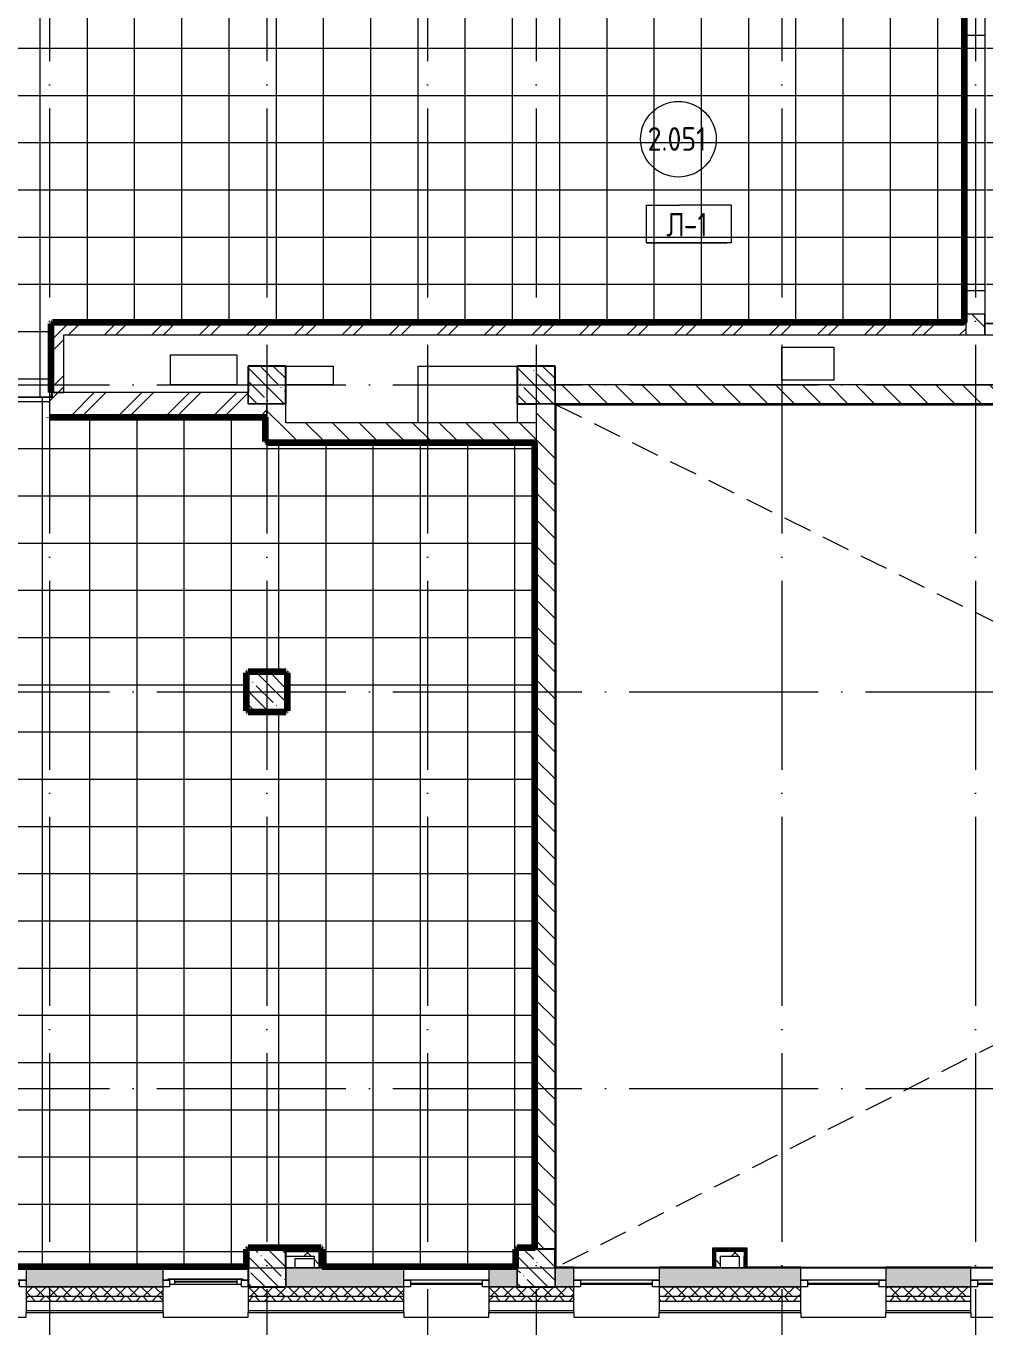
# Model space of a CAD drawing. Header units: millimetres. Extents: x 97 to 214665, y -4577 to 61202.
# Drawn here: x 135048 to 145198, y 25800 to 39575 of the extents above; entities that cross this region are included whole.
import ezdxf

# ---------------------------------------------------------------- set-up
doc = ezdxf.new("R2010")
doc.units = ezdxf.units.MM
doc.linetypes.add('ADSK_Линия сетки', pattern=[2500, 2000, -250, 0, -250])
doc.linetypes.add('ADSK_Снесено', pattern=[450, 300, -150])
for name, color, linetype, lineweight in [('A-AREA-____-IDEN', 2, 'Continuous', 20), ('A-DETL-DEMO-OTLN', 6, 'ADSK_Снесено', 9), ('A-FLOR-____-IDEN', 11, 'Continuous', 20), ('A-FLOR-____-OTLN', 192, 'Continuous', 9), ('A-FLOR-____-PATT', 8, 'Continuous', 9), ('A-GLAZ-____-MCUT', 151, 'Continuous', 9), ('A-GLAZ-____-OTLN', 151, 'Continuous', 9), ('A-WALL-____-MCUT', 113, 'Continuous', 9), ('A-WALL-____-PATT', 111, 'Continuous', 9), ('A-WALL-FNSH-MCUT', 113, 'Continuous', 9), ('I-WALL-____-OTLN', 2, 'Continuous', 9), ('S-COLS-____-MCUT', 52, 'Continuous', 9), ('S-COLS-____-OTLN', 52, 'Continuous', 9), ('S-GRID-____-OTLN', 1, 'Continuous', 9)]:
    doc.layers.add(name, color=color, linetype=linetype, lineweight=lineweight)
doc.styles.add('GOST Common', font='GOST_Common.ttf', dxfattribs={"width": 0.9, "height": 250})
pattern_1 = [(135, (0, 0), (-141.42136, -141.42136), [])]
pattern_2 = [(135, (0, 0), (-142.5612, -142.5612), []), (135, (142.56, 0), (-142.5612, -142.5612), [252.016, -50.403, 3.353, -47.05])]
pattern_3 = [(45, (0, 0), (-251.4472, 251.4472), []), (45, (0, 381), (-251.4472, 251.4472), [])]
pattern_4 = [(45, (0, 0), (-141.42136, 141.42136), []), (135, (0, 0), (-141.42136, -141.42136), [])]

# ---------------------------------------------------------------- blocks, each defined once
blk = doc.blocks.new('Окно_СКБ_1Ст1 - 120_Окно_СКБ_1Ст_900_ОК4_EI30-37619701-О_АИ_ПП_4_200_Целиком')
at = {"layer": 'A-GLAZ-____-MCUT', "color": 90}
for p, q in [((-450, -195), (-450, -125)), ((-450, -125), (-380, -125)), ((-380, -125), (-380, -195)), ((380, -195), (380, -125)), ((380, -125), (450, -125)), ((450, -125), (450, -195)), ((-380, -195), (-450, -195)), ((450, -195), (380, -195))]:
    blk.add_line(p, q, dxfattribs=at)
at = {"layer": 'A-GLAZ-____-MCUT', "color": 10, "lineweight": 5}
for p, q in [((380, -155), (-380, -155)), ((380, -165), (-380, -165))]:
    blk.add_line(p, q, dxfattribs=at)
at = {"layer": 'A-GLAZ-____-OTLN', "color": 10, "lineweight": 5}
blk.add_line((-450, -195), (450, -195), dxfattribs=at)
blk = doc.blocks.new('Окно_СКБ_1Ст1 - 120_Окно_СКБ_1Ст_900_ОК5-29019111-О_АИ_ПП_4_200_Целиком')
at = {"layer": 'A-GLAZ-____-MCUT', "color": 90}
for p, q in [((-450, -195), (-450, -125)), ((-450, -125), (-380, -125)), ((-380, -125), (-380, -195)), ((380, -195), (380, -125)), ((380, -125), (450, -125)), ((450, -125), (450, -195)), ((-380, -195), (-450, -195)), ((450, -195), (380, -195))]:
    blk.add_line(p, q, dxfattribs=at)
at = {"layer": 'A-GLAZ-____-MCUT', "color": 10, "lineweight": 5}
for p, q in [((380, -155), (-380, -155)), ((380, -165), (-380, -165))]:
    blk.add_line(p, q, dxfattribs=at)
at = {"layer": 'A-GLAZ-____-OTLN', "color": 10, "lineweight": 5}
blk.add_line((-450, -195), (450, -195), dxfattribs=at)
blk = doc.blocks.new('Окно_СКБ_1Ст1 - 120_Окно_СКБ_1Ст_900_ОК4-29019066-О_АИ_ПП_4_200_Целиком')
at = {"layer": 'A-GLAZ-____-MCUT', "color": 90}
for p, q in [((-450, -195), (-450, -125)), ((-450, -125), (-380, -125)), ((-380, -125), (-380, -195)), ((380, -195), (380, -125)), ((380, -125), (450, -125)), ((450, -125), (450, -195)), ((-380, -195), (-450, -195)), ((450, -195), (380, -195))]:
    blk.add_line(p, q, dxfattribs=at)
at = {"layer": 'A-GLAZ-____-MCUT', "color": 10, "lineweight": 5}
for p, q in [((380, -155), (-380, -155)), ((380, -165), (-380, -165))]:
    blk.add_line(p, q, dxfattribs=at)
at = {"layer": 'A-GLAZ-____-OTLN', "color": 10, "lineweight": 5}
blk.add_line((-450, -195), (450, -195), dxfattribs=at)
blk = doc.blocks.new('WNW_Отлив1 - Отлив_металлический 2-28596055-О_АИ_ПП_4_200_Целиком')
at = {"layer": 'A-GLAZ-____-OTLN', "color": 10, "lineweight": 5}
for p, q in [((450, 320), (-450, 320)), ((-450, 320), (-450, 270)), ((450, 270), (450, 320))]:
    blk.add_line(p, q, dxfattribs=at)
blk = doc.blocks.new('BSC_Колонна _Прямоугольная - 400x400-V4-О_АИ_ПП_4_200_Целиком')
at = {"layer": 'S-COLS-____-OTLN', "lineweight": 5}
h = blk.add_hatch(dxfattribs=at)
h.set_pattern_fill('FP_33', color=256, style=0, pattern_type=2)
h.set_pattern_definition([(135, (-80100, -32525), (-142.5612, -142.5612), []), (135, (-79957.44, -32525), (-142.5612, -142.5612), [252.016, -50.403, 3.353, -47.05])])
h.paths.add_polyline_path([(200, -200), (200, 200), (-200, 200), (-200, -200)])
at = {"layer": 'S-COLS-____-MCUT', "color": 130, "lineweight": 25}
for p, q in [((200, 200), (-200, 200)), ((-200, 200), (-200, -200)), ((200, -200), (200, 200)), ((-200, -200), (200, -200))]:
    blk.add_line(p, q, dxfattribs=at)
blk = doc.blocks.new('Окно_СКБ_1Ст1 - 120_Окно_СКБ_1Ст_900_ОК3л-29018692-О_АИ_ПП_4_200_Целиком')
at = {"layer": 'A-GLAZ-____-MCUT', "color": 90}
for p, q in [((-450, -195), (-450, -125)), ((-450, -125), (-380, -125)), ((-380, -125), (-380, -195)), ((380, -195), (380, -125)), ((380, -125), (450, -125)), ((450, -125), (450, -195)), ((-380, -195), (-450, -195)), ((-380, -195), (-400, -195)), ((-400, -195), (-400, -205)), ((-400, -205), (400, -205)), ((400, -205), (-400, -205)), ((380, -155), (-380, -155)), ((-380, -155), (-380, -195)), ((-330, -205), (-330, -155)), ((330, -205), (330, -155)), ((380, -195), (380, -155)), ((450, -195), (380, -195)), ((400, -195), (380, -195)), ((400, -205), (400, -195))]:
    blk.add_line(p, q, dxfattribs=at)
at = {"layer": 'A-GLAZ-____-MCUT', "color": 10, "lineweight": 5}
for p, q in [((-330, -175), (330, -175)), ((330, -185), (-330, -185))]:
    blk.add_line(p, q, dxfattribs=at)
at = {"layer": 'A-GLAZ-____-OTLN', "color": 10, "lineweight": 5}
for p, q in [((-450, -195), (-400, -195)), ((400, -195), (450, -195))]:
    blk.add_line(p, q, dxfattribs=at)
blk = doc.blocks.new('Окно_СКБ_1Ст1 - 120_Окно_СКБ_1Ст_1700_ОК19Л-29018906-О_АИ_ПП_4_200_Целиком')
at = {"layer": 'A-GLAZ-____-MCUT', "color": 90}
for p, q in [((-850, -195), (-850, -125)), ((-850, -125), (-780, -125)), ((-780, -125), (-780, -195)), ((780, -195), (780, -125)), ((780, -125), (850, -125)), ((850, -125), (850, -195)), ((-780, -195), (-850, -195)), ((850, -195), (780, -195))]:
    blk.add_line(p, q, dxfattribs=at)
at = {"layer": 'A-GLAZ-____-MCUT', "color": 10, "lineweight": 5}
for p, q in [((780, -155), (-780, -155)), ((780, -165), (-780, -165))]:
    blk.add_line(p, q, dxfattribs=at)
at = {"layer": 'A-GLAZ-____-OTLN', "color": 10, "lineweight": 5}
blk.add_line((-850, -195), (850, -195), dxfattribs=at)
blk = doc.blocks.new('WNW_Отлив1 - Отлив_металлический 2-28595994-О_АИ_ПП_4_200_Целиком')
at = {"layer": 'A-GLAZ-____-OTLN', "color": 10, "lineweight": 5}
for p, q in [((850, 320), (-850, 320)), ((-850, 320), (-850, 270)), ((850, 270), (850, 320))]:
    blk.add_line(p, q, dxfattribs=at)
blk = doc.blocks.new('0083_СОШ675_АР_R22_rvt-1-О_АИ_ПП_4_200_Целиком')
at = {"layer": 'A-WALL-____-PATT', "lineweight": 5}
h = blk.add_hatch(dxfattribs=at)
h.set_pattern_fill('FP_8', color=10, style=0, pattern_type=2)
h.set_pattern_definition(pattern_1)
h.paths.add_polyline_path([(87700, 36305), (87700, 36525), (87500, 36525), (87500, 36305)])
h.paths.add_polyline_path([(87700, 39675), (87700, 39775), (87500, 39775), (87500, 39675), (87641, 39675)])
h = blk.add_hatch(dxfattribs=at)
h.set_pattern_fill('FP_11', color=10, style=0, pattern_type=2)
h.set_pattern_definition(pattern_3)
h.paths.add_polyline_path([(77950, 35695), (77950, 36425), (77830, 36425), (77830, 35695)])
h = blk.add_hatch(dxfattribs=at)
h.set_pattern_fill('FP_11', color=10, style=0, pattern_type=2)
h.set_pattern_definition(pattern_3)
h.paths.add_polyline_path([(87500, 36305), (87500, 36425), (77950, 36425), (77950, 36305), (87158, 36305)])
h = blk.add_hatch(dxfattribs=at)
h.set_pattern_fill('FP_11', color=10, style=0, pattern_type=2)
h.set_pattern_definition(pattern_3)
h.paths.add_polyline_path([(80100, 35445), (80100, 35575), (79900, 35575), (79900, 35695), (77800, 35695), (77800, 35445), (79427, 35445)])
h = blk.add_hatch(dxfattribs=at)
h.set_pattern_fill('FP_8', color=10, style=0, pattern_type=2)
h.set_pattern_definition(pattern_1)
h.paths.add_polyline_path([(101160, 35575), (101160, 35775), (96900, 35775), (96900, 35575), (100687, 35575)])
h.paths.add_polyline_path([(96500, 35575), (96500, 35775), (92750, 35775), (92750, 35575), (94888, 35575)])
h.paths.add_polyline_path([(91023, 35575), (92350, 35575), (92350, 35775), (88850, 35775), (88850, 35575), (89090, 35575)])
h.paths.add_polyline_path([(88450, 35575), (88450, 35775), (83150, 35775), (83150, 35575), (87158, 35575)])
h = blk.add_hatch(dxfattribs=at)
h.set_pattern_fill('FP_8', color=10, style=0, pattern_type=2)
h.set_pattern_definition(pattern_1)
h.paths.add_polyline_path([(80300, 35175), (80300, 35575), (80100, 35575), (80100, 35175)])
h = blk.add_hatch(dxfattribs=at)
h.set_pattern_fill('FP_8', color=10, style=0, pattern_type=2)
h.set_pattern_definition(pattern_1)
h.paths.add_polyline_path([(82950, 26625), (83150, 26625), (83150, 35575), (82950, 35575), (82950, 26655)])
h = blk.add_hatch(dxfattribs=at)
h.set_pattern_fill('FP_8', color=10, style=0, pattern_type=2)
h.set_pattern_definition(pattern_1)
h.paths.add_polyline_path([(82950, 35175), (82950, 35375), (80300, 35375), (80300, 35175), (81359, 35175)])
h = blk.add_hatch(dxfattribs=at)
h.set_pattern_fill('FP_20', color=252, style=0, pattern_type=2)
h.set_pattern_definition(pattern_4)
h.paths.add_polyline_path([(80297, 26550), (80600, 26550), (80600, 26600), (80297, 26600)])
h = blk.add_hatch(dxfattribs=at)
h.set_pattern_fill('FP_20', color=252, style=0, pattern_type=2)
h.set_pattern_definition(pattern_4)
h.paths.add_polyline_path([(80650, 26425), (80650, 26600), (80600, 26600), (80600, 26425)])
h = blk.add_hatch(dxfattribs=at)
h.set_pattern_fill('FP_20', color=252, style=0, pattern_type=2)
h.set_pattern_definition(pattern_4)
h.paths.add_polyline_path([(85100, 26550), (85150, 26550), (85150, 26600), (84850, 26600), (84850, 26550), (84900, 26550)])
h = blk.add_hatch(dxfattribs=at)
h.set_pattern_fill('FP_20', color=252, style=0, pattern_type=2)
h.set_pattern_definition(pattern_4)
h.paths.add_polyline_path([(84900, 26425), (84900, 26550), (84850, 26550), (84850, 26425)])
h = blk.add_hatch(dxfattribs=at)
h.set_pattern_fill('FP_74', color=10, style=0, pattern_type=2)
h.set_pattern_definition([(50, (0, 0), (364.3679, -31.8783), [38.1, -419.1]), (355, (0, 0), (-70.4859, 382.1133), [30.48, -335.28]), (100.451, (30.36, -2.66), (293.885, 350.2334), [32.38, -356.18]), (46.184, (0, 101.6), (542.1585, -84.0858), [57.15, -628.65]), (96.636, (45.2, 94.6), (474.805, 494.8554), [48.57, -534.27]), (351.184, (0, 101.6), (474.8102, 494.85), [45.72, -502.92]), (21, (50.8, 76.2), (303.2285, -204.5305), [38.1, -419.1]), (326, (50.8, 76.2), (123.6039, 368.376), [30.48, -335.28]), (71.451, (76.07, 59.16), (426.8341, 163.8427), [32.38, -356.18]), (37.5, (0, 0), (6.17665, 169.11015), [16.764, -314.452, 16.764, -323.596, -336.55]), (37.5, (0, 0), (6.17665, 169.11015), [-671.576, 16.764, -319.786]), (7.5, (0, 0), (133.63888, 200.3615), [16.764, -177.292, 16.764, -306.832, -128.27]), (7.5, (0, 0), (133.63888, 200.3615), [-517.652, 16.764, -111.506]), (327.5, (-113.28, 0), (271.18182, -11.45836), [16.764, -110.236, 16.764, -379.476, -525.78]), (327.5, (-113.28, 0), (271.18182, -11.45836), [-523.24, 16.764, -509.016]), (317.5, (-164.08, 0), (296.2585, 50.85285), [16.764, -148.336, 16.764, -246.38, -373.38]), (317.5, (-164.08, 0), (296.2585, 50.85285), [-428.244, 16.764, -356.616])])
h.paths.add_polyline_path([(101160, 26225), (101160, 26425), (100150, 26425), (100150, 26225), (100687, 26225)])
h.paths.add_polyline_path([(96900, 26225), (97450, 26225), (97450, 26425), (96900, 26425)])
h.paths.add_polyline_path([(96500, 26225), (96500, 26425), (96250, 26425), (96250, 26225)])
h.paths.add_polyline_path([(98350, 26225), (99250, 26225), (99250, 26425), (98350, 26425)])
h.paths.add_polyline_path([(95350, 26225), (95350, 26425), (94450, 26425), (94450, 26225), (94888, 26225)])
h.paths.add_polyline_path([(92750, 26225), (93550, 26225), (93550, 26425), (92750, 26425)])
h.paths.add_polyline_path([(89650, 26225), (89650, 26425), (88850, 26425), (88850, 26225), (89090, 26225)])
h.paths.add_polyline_path([(86650, 26225), (87550, 26225), (87550, 26425), (86650, 26425)])
h.paths.add_polyline_path([(85750, 26225), (85750, 26425), (84250, 26425), (84250, 26225), (85225, 26225)])
h.paths.add_polyline_path([(83150, 26225), (83350, 26225), (83350, 26425), (83150, 26425)])
h.paths.add_polyline_path([(81359, 26225), (81550, 26225), (81550, 26425), (80300, 26425), (80300, 26225), (80876, 26225)])
h.paths.add_polyline_path([(79000, 26225), (79000, 26425), (77550, 26425), (77550, 26225)])
h.paths.add_polyline_path([(82750, 26225), (82750, 26425), (82450, 26425), (82450, 26225)])
h.paths.add_polyline_path([(74595, 26225), (74600, 26225), (74600, 26425), (74200, 26425), (74200, 26225)])
h.paths.add_polyline_path([(75561, 26225), (75850, 26225), (75850, 26425), (75000, 26425), (75000, 26225), (75078, 26225)])
h = blk.add_hatch(dxfattribs=at)
h.set_pattern_fill('FP_21', color=10, style=0, pattern_type=2)
h.set_pattern_definition([(45, (0, 0), (-70.71068, 70.71068), []), (135, (0, 0), (-70.71068, -70.71068), [])])
h.paths.add_polyline_path([(104552, 26125), (104600, 26125), (104700, 26225), (102445, 26225), (102445, 26125), (102619, 26125)])
h.paths.add_polyline_path([(101160, 26125), (101160, 26225), (100150, 26225), (100150, 26125), (100687, 26125)])
h.paths.add_polyline_path([(101360, 26125), (101545, 26125), (101545, 26225), (101360, 26225)])
h.paths.add_polyline_path([(99250, 26125), (99250, 26225), (98350, 26225), (98350, 26125), (98754, 26125)])
h.paths.add_polyline_path([(96250, 26125), (97450, 26125), (97450, 26225), (96250, 26225)])
h.paths.add_polyline_path([(94450, 26125), (95350, 26125), (95350, 26225), (94450, 26225)])
h.paths.add_polyline_path([(92350, 26125), (93550, 26125), (93550, 26225), (92350, 26225)])
h.paths.add_polyline_path([(89090, 26125), (89650, 26125), (89650, 26225), (88450, 26225), (88450, 26125)])
h.paths.add_polyline_path([(87158, 26125), (87550, 26125), (87550, 26225), (86650, 26225), (86650, 26125)])
h.paths.add_polyline_path([(85750, 26125), (85750, 26225), (84250, 26225), (84250, 26125), (85225, 26125)])
h.paths.add_polyline_path([(82450, 26125), (83350, 26125), (83350, 26225), (82450, 26225)])
h.paths.add_polyline_path([(81550, 26125), (81550, 26225), (79900, 26225), (79900, 26125), (81359, 26125)])
h.paths.add_polyline_path([(77550, 26125), (79000, 26125), (79000, 26225), (77550, 26225)])
h.paths.add_polyline_path([(75561, 26125), (75850, 26125), (75850, 26225), (74200, 26225), (74200, 26125), (75078, 26125)])
h.paths.add_polyline_path([(69763, 26125), (70150, 26125), (70150, 26225), (69200, 26225), (69200, 26125), (69280, 26125)])
h = blk.add_hatch(dxfattribs=at)
h.set_pattern_fill('FP_7', color=10, style=0, pattern_type=2)
h.set_pattern_definition([(135, (0, 0), (-84.85281, -84.85281), []), (225, (0, 0), (84.85281, -84.85281), [])])
h.paths.add_polyline_path([(104550, 26075), (104600, 26125), (102445, 26125), (102445, 26075), (102619, 26075)])
h.paths.add_polyline_path([(101545, 26075), (101545, 26125), (100150, 26125), (100150, 26075), (100687, 26075)])
h.paths.add_polyline_path([(98754, 26075), (99250, 26075), (99250, 26125), (98350, 26125), (98350, 26075)])
h.paths.add_polyline_path([(97450, 26075), (97450, 26125), (96250, 26125), (96250, 26075), (96821, 26075)])
h.paths.add_polyline_path([(95350, 26075), (95350, 26125), (94450, 26125), (94450, 26075), (94888, 26075)])
h.paths.add_polyline_path([(92350, 26075), (93550, 26075), (93550, 26125), (92350, 26125)])
h.paths.add_polyline_path([(89650, 26075), (89650, 26125), (88450, 26125), (88450, 26075), (89090, 26075)])
h.paths.add_polyline_path([(87550, 26075), (87550, 26125), (86650, 26125), (86650, 26075), (87158, 26075)])
h.paths.add_polyline_path([(85750, 26075), (85750, 26125), (84250, 26125), (84250, 26075), (85225, 26075)])
h.paths.add_polyline_path([(82450, 26075), (83350, 26075), (83350, 26125), (82450, 26125)])
h.paths.add_polyline_path([(81359, 26075), (81550, 26075), (81550, 26125), (79900, 26125), (79900, 26075), (80876, 26075)])
h.paths.add_polyline_path([(79000, 26075), (79000, 26125), (77550, 26125), (77550, 26075)])
h.paths.add_polyline_path([(75078, 26075), (75850, 26075), (75850, 26125), (74200, 26125), (74200, 26075), (74595, 26075)])
h.paths.add_polyline_path([(69763, 26075), (70150, 26075), (70150, 26125), (69150, 26125), (69150, 26075), (69280, 26075)])
at = {"layer": 'S-COLS-____-OTLN', "lineweight": 5}
h = blk.add_hatch(dxfattribs=at)
h.set_pattern_fill('FP_31', color=256, style=0, pattern_type=2)
h.set_pattern_definition(pattern_2)
h.paths.add_polyline_path([(80100, 35575), (80300, 35575), (80300, 35975), (79900, 35975), (79900, 35575)])
h = blk.add_hatch(dxfattribs=at)
h.set_pattern_fill('FP_31', color=256, style=0, pattern_type=2)
h.set_pattern_definition(pattern_2)
h.paths.add_polyline_path([(82950, 35575), (83150, 35575), (83150, 35975), (82750, 35975), (82750, 35575)])
h = blk.add_hatch(dxfattribs=at)
h.set_pattern_fill('FP_31', color=256, style=0, pattern_type=2)
h.set_pattern_definition(pattern_2)
h.paths.add_polyline_path([(79900, 26225), (80300, 26225), (80300, 26625), (79900, 26625)])
h = blk.add_hatch(dxfattribs=at)
h.set_pattern_fill('FP_31', color=256, style=0, pattern_type=2)
h.set_pattern_definition(pattern_2)
h.paths.add_polyline_path([(82809, 26225), (83150, 26225), (83150, 26625), (82750, 26625), (82750, 26225)])
at = {"layer": 'A-FLOR-____-OTLN', "color": 90}
for p, q in [((79080, 35775), (79080, 36095)), ((79080, 36095), (79780, 36095)), ((79780, 36095), (79780, 35775)), ((85550, 35825), (85550, 36175)), ((85550, 36175), (86100, 36175)), ((86100, 36175), (86100, 35825)), ((80300, 35975), (80800, 35975)), ((80800, 35975), (80800, 35775)), ((81700, 35975), (82750, 35975)), ((81700, 35375), (81700, 35975)), ((82750, 35975), (82750, 35375)), ((86100, 35825), (85550, 35825)), ((79780, 35775), (79080, 35775)), ((80800, 35775), (80300, 35775)), ((80400, 26425), (80400, 26525)), ((80400, 26525), (80600, 26525)), ((80600, 26525), (80600, 26425))]:
    blk.add_line(p, q, dxfattribs=at)
at = {"layer": 'A-WALL-____-MCUT', "color": 50, "lineweight": 13}
for p, q in [((87700, 36525), (87500, 36525)), ((87500, 36525), (87500, 36425)), ((87700, 36425), (87700, 36525)), ((77950, 36425), (77830, 36425)), ((77830, 36425), (77830, 35695)), ((87500, 36425), (77950, 36425)), ((101160, 36425), (87700, 36425)), ((77950, 35695), (77950, 36305)), ((77950, 36305), (87500, 36305)), ((87500, 36305), (87700, 36305)), ((87700, 36305), (101160, 36305)), ((79900, 35695), (77800, 35695)), ((77800, 35695), (77800, 35445)), ((77830, 35695), (77950, 35695)), ((88450, 35775), (83150, 35775)), ((80300, 35375), (80300, 35575)), ((82950, 35575), (82950, 35375)), ((83150, 26625), (83150, 35575)), ((83150, 35575), (88450, 35575)), ((77800, 35445), (80100, 35445)), ((80100, 35445), (80100, 35175)), ((82950, 35375), (80300, 35375)), ((80100, 35175), (80300, 35175)), ((80300, 35175), (82950, 35175)), ((82950, 35175), (82950, 26625)), ((80297, 26600), (80297, 26550)), ((80297, 26600), (80600, 26600)), ((80600, 26600), (80650, 26600)), ((80650, 26600), (80650, 26425)), ((82950, 26625), (83150, 26625)), ((85150, 26600), (84850, 26600)), ((84850, 26550), (84850, 26600)), ((85150, 26600), (85150, 26550)), ((80297, 26550), (80600, 26550)), ((80600, 26550), (80600, 26425)), ((84850, 26425), (84850, 26550)), ((84900, 26550), (85100, 26550)), ((84900, 26425), (84900, 26550)), ((85100, 26550), (85100, 26425)), ((85150, 26425), (85150, 26550)), ((79000, 26425), (77550, 26425)), ((77550, 26425), (77550, 26225)), ((79000, 26225), (79000, 26425)), ((81550, 26425), (80300, 26425)), ((80600, 26425), (80650, 26425)), ((81550, 26225), (81550, 26425)), ((82750, 26425), (82450, 26425)), ((82450, 26425), (82450, 26225)), ((83350, 26425), (83150, 26425)), ((83350, 26225), (83350, 26425)), ((85750, 26425), (84250, 26425)), ((84250, 26425), (84250, 26225)), ((84850, 26425), (84900, 26425)), ((85100, 26425), (85150, 26425)), ((85750, 26225), (85750, 26425)), ((87550, 26425), (86650, 26425)), ((86650, 26425), (86650, 26225)), ((87550, 26225), (87550, 26425)), ((79000, 26225), (77550, 26225)), ((77550, 26225), (79000, 26225)), ((81550, 26225), (80300, 26225)), ((80300, 26225), (81550, 26225)), ((82750, 26225), (82450, 26225)), ((82450, 26225), (82750, 26225)), ((83350, 26225), (83150, 26225)), ((83150, 26225), (83350, 26225)), ((85750, 26225), (84250, 26225)), ((84250, 26225), (85750, 26225)), ((87550, 26225), (86650, 26225)), ((86650, 26225), (87550, 26225)), ((77550, 26125), (77550, 26075)), ((77550, 26125), (79000, 26125)), ((77550, 26075), (79000, 26075)), ((79000, 26075), (79000, 26125)), ((79900, 26125), (79900, 26075)), ((79900, 26125), (81550, 26125)), ((79900, 26075), (81550, 26075)), ((81550, 26075), (81550, 26125)), ((82450, 26125), (82450, 26075)), ((82450, 26125), (83350, 26125)), ((82450, 26075), (83350, 26075)), ((83350, 26075), (83350, 26125)), ((84250, 26125), (84250, 26075)), ((84250, 26125), (85750, 26125)), ((84250, 26075), (85750, 26075)), ((85750, 26075), (85750, 26125)), ((86650, 26125), (86650, 26075)), ((86650, 26125), (87550, 26125)), ((86650, 26075), (87550, 26075)), ((87550, 26075), (87550, 26125))]:
    blk.add_line(p, q, dxfattribs=at)
at = {"layer": 'A-WALL-____-MCUT', "color": 10, "lineweight": 5}
for p, q in [((87500, 36305), (87500, 36425)), ((87700, 36425), (87700, 36305)), ((87700, 36305), (87700, 36425)), ((79900, 35575), (79900, 35695)), ((83150, 35775), (83150, 35575)), ((80100, 35575), (79900, 35575)), ((80300, 35575), (80100, 35575)), ((80100, 35445), (80100, 35575)), ((83150, 35575), (82950, 35575)), ((80297, 26612), (80600, 26612)), ((80600, 26612), (80650, 26612)), ((80650, 26612), (80662, 26612)), ((80662, 26612), (80662, 26425)), ((85162, 26612), (84837, 26612)), ((84837, 26600), (84837, 26612)), ((84837, 26550), (84837, 26600)), ((85162, 26612), (85162, 26600)), ((85162, 26600), (85162, 26550)), ((84837, 26425), (84837, 26550)), ((85162, 26425), (85162, 26550)), ((80300, 26425), (80300, 26225)), ((82750, 26225), (82750, 26425)), ((83150, 26425), (83150, 26225)), ((77550, 25975), (79000, 25975)), ((79900, 25975), (81550, 25975)), ((82450, 25975), (83350, 25975)), ((84250, 25975), (85750, 25975)), ((86650, 25975), (87550, 25975))]:
    blk.add_line(p, q, dxfattribs=at)
at = {"layer": 'A-WALL-____-MCUT', "color": 90}
for p, q in [((77550, 26225), (77550, 26125)), ((79000, 26125), (79000, 26225)), ((80300, 26225), (79900, 26225)), ((79900, 26225), (79900, 26125)), ((81550, 26125), (81550, 26225)), ((82450, 26225), (82450, 26125)), ((83150, 26225), (82750, 26225)), ((83350, 26125), (83350, 26225)), ((84250, 26225), (84250, 26125)), ((85750, 26125), (85750, 26225)), ((86650, 26225), (86650, 26125)), ((87550, 26125), (87550, 26225)), ((77550, 26075), (77550, 25975)), ((79000, 25975), (79000, 26075)), ((79900, 26075), (79900, 25975)), ((81550, 25975), (81550, 26075)), ((82450, 26075), (82450, 25975)), ((83350, 25975), (83350, 26075)), ((84250, 26075), (84250, 25975)), ((85750, 25975), (85750, 26075)), ((86650, 26075), (86650, 25975)), ((87550, 25975), (87550, 26075))]:
    blk.add_line(p, q, dxfattribs=at)
at = {"layer": 'A-WALL-FNSH-MCUT', "color": 90}
for p, q in [((80600, 26625), (80297, 26625)), ((80297, 26625), (80297, 26612)), ((80297, 26612), (80297, 26600)), ((80650, 26625), (80600, 26625)), ((80662, 26625), (80650, 26625)), ((80675, 26625), (80662, 26625)), ((80675, 26425), (80675, 26625)), ((85175, 26625), (84825, 26625)), ((84825, 26625), (84825, 26612)), ((84825, 26612), (84825, 26600)), ((84825, 26600), (84825, 26550)), ((85175, 26612), (85175, 26625)), ((85175, 26600), (85175, 26612)), ((85175, 26550), (85175, 26600)), ((84825, 26550), (84825, 26425)), ((85175, 26425), (85175, 26550)), ((80650, 26425), (80662, 26425)), ((80662, 26425), (80675, 26425)), ((84825, 26425), (84837, 26425)), ((84837, 26425), (84850, 26425)), ((85150, 26425), (85162, 26425)), ((85162, 26425), (85175, 26425)), ((77550, 25975), (77550, 25955)), ((77550, 25955), (79000, 25955)), ((79000, 25955), (79000, 25975)), ((79900, 25975), (79900, 25955)), ((79900, 25955), (81550, 25955)), ((81550, 25955), (81550, 25975)), ((82450, 25975), (82450, 25955)), ((82450, 25955), (83350, 25955)), ((83350, 25955), (83350, 25975)), ((84250, 25975), (84250, 25955)), ((84250, 25955), (85750, 25955)), ((85750, 25955), (85750, 25975)), ((86650, 25975), (86650, 25955)), ((86650, 25955), (87550, 25955)), ((87550, 25955), (87550, 25975))]:
    blk.add_line(p, q, dxfattribs=at)
at = {"layer": 'I-WALL-____-OTLN', "color": 90}
for p, q in [((75850, 26425), (77550, 26425)), ((79000, 26425), (79900, 26425)), ((81550, 26425), (82450, 26425)), ((83350, 26425), (84250, 26425)), ((85750, 26425), (86650, 26425)), ((87550, 26425), (88450, 26425))]:
    blk.add_line(p, q, dxfattribs=at)
at = {"layer": 'S-COLS-____-MCUT', "color": 130, "lineweight": 25}
for p, q in [((80300, 35975), (79900, 35975)), ((79900, 35975), (79900, 35695)), ((80300, 35575), (80300, 35975)), ((83150, 35975), (82750, 35975)), ((82750, 35975), (82750, 35575)), ((83150, 35775), (83150, 35975)), ((82750, 35575), (82950, 35575)), ((80300, 26625), (79900, 26625)), ((79900, 26625), (79900, 26225)), ((80300, 26425), (80300, 26625)), ((83150, 26625), (82750, 26625)), ((82750, 26625), (82750, 26425)), ((83150, 26425), (83150, 26625)), ((79900, 26225), (80300, 26225)), ((82750, 26225), (83150, 26225))]:
    blk.add_line(p, q, dxfattribs=at)
at = {"layer": 'S-COLS-____-OTLN', "color": 90}
for p, q in [((79900, 35695), (79900, 35575)), ((83150, 35575), (83150, 35775)), ((79900, 35575), (80100, 35575)), ((80100, 35575), (80300, 35575)), ((82950, 35575), (83150, 35575)), ((80300, 26225), (80300, 26425)), ((82750, 26425), (82750, 26225)), ((83150, 26225), (83150, 26425))]:
    blk.add_line(p, q, dxfattribs=at)
at = {"layer": 'A-GLAZ-____-OTLN', "color": 90, "lineweight": 9, "rotation": 180}
for name, p in [('Окно_СКБ_1Ст1 - 120_Окно_СКБ_1Ст_1700_ОК19Л-29018906-О_АИ_ПП_4_200_Целиком', (76700, 26100)), ('Окно_СКБ_1Ст1 - 120_Окно_СКБ_1Ст_900_ОК3л-29018692-О_АИ_ПП_4_200_Целиком', (79450, 26100)), ('Окно_СКБ_1Ст1 - 120_Окно_СКБ_1Ст_900_ОК4_EI30-37619701-О_АИ_ПП_4_200_Целиком', (82000, 26100)), ('Окно_СКБ_1Ст1 - 120_Окно_СКБ_1Ст_900_ОК5-29019111-О_АИ_ПП_4_200_Целиком', (83800, 26100)), ('Окно_СКБ_1Ст1 - 120_Окно_СКБ_1Ст_900_ОК4-29019066-О_АИ_ПП_4_200_Целиком', (86200, 26100)), ('Окно_СКБ_1Ст1 - 120_Окно_СКБ_1Ст_900_ОК5-29019111-О_АИ_ПП_4_200_Целиком', (88000, 26100)), ('WNW_Отлив1 - Отлив_металлический 2-28595994-О_АИ_ПП_4_200_Целиком', (76700, 26225)), ('WNW_Отлив1 - Отлив_металлический 2-28596055-О_АИ_ПП_4_200_Целиком', (79450, 26225)), ('WNW_Отлив1 - Отлив_металлический 2-28596055-О_АИ_ПП_4_200_Целиком', (82000, 26225)), ('WNW_Отлив1 - Отлив_металлический 2-28596055-О_АИ_ПП_4_200_Целиком', (83800, 26225)), ('WNW_Отлив1 - Отлив_металлический 2-28596055-О_АИ_ПП_4_200_Целиком', (86200, 26225)), ('WNW_Отлив1 - Отлив_металлический 2-28596055-О_АИ_ПП_4_200_Целиком', (88000, 26225))]:
    blk.add_blockref(name, p, dxfattribs=at)
at = {"layer": 'S-COLS-____-OTLN', "color": 90, "lineweight": 9}
blk.add_blockref('BSC_Колонна _Прямоугольная - 400x400-V4-О_АИ_ПП_4_200_Целиком', (80100, 32525), dxfattribs=at)
blk = doc.blocks.new('ADSK_Марка_Перекрытие - Типоразмер_ADSK_Марка-158127-О_АИ_ПП_4_200_Целиком')
at = {"layer": 'A-FLOR-____-IDEN'}
for p, q in [((-4.5, 4), (-1, 4)), ((-4.5, 0), (-4.5, 4)), ((4.5, 4), (-1, 4)), ((4.5, 0), (4.5, 4)), ((4.5, 0), (-4.5, 0)), ((-4.5, 0), (4, 0))]:
    blk.add_line(p, q, dxfattribs=at)
blk = doc.blocks.new('ADSK_Марка_Помещение_ОдноЗначение - Номер-159740-О_АИ_ПП_4_200_Целиком')
at = {"layer": 'A-AREA-____-IDEN'}
blk.add_circle((0, 0), 4, dxfattribs=at)

msp = doc.modelspace()

# ---------------------------------------------------------------- hatches: boundary and pattern name
at = {"layer": 'A-FLOR-____-PATT'}
h = msp.add_hatch(dxfattribs=at)
h.set_pattern_fill('FP_215', color=256, style=0, pattern_type=2)
h.set_pattern_definition([(0, (146697.5, 40839.97), (0, 500), []), (90, (146697.5, 40839.97), (-500, 3e-14), [])])
h.paths.add_polyline_path([(134992.183332, 35645), (135298.114412, 35645), (135298.114412, 35695), (135313.114412, 35695), (135313.114412, 36425.000586), (135318.114412, 36425.000586), (135318.114412, 36435.000586), (135328.114412, 36435.000586), (135328.114412, 36440.000586), (144983.114412, 36440.000586), (144983.114412, 39760.023044), (138678.114412, 39760.023044), (138678.114412, 39775.023044), (136618.114412, 39775.023044), (136618.114412, 39760.023044), (131428.114412, 39760.023044), (131428.114412, 39765.023044), (131418.114412, 39765.023044), (131418.114412, 39775.023044), (131413.114412, 39775.023044), (131413.114412, 41999.999414), (131628.114412, 42000), (131628.114412, 43499.999414), (131413.114412, 43499.999414), (131413.114412, 45690), (130628.114412, 45690), (130628.114412, 45905), (127928.114412, 45905), (127928.114412, 45690), (127188.094248, 45690), (127188.094248, 45369.173212), (127183.094248, 45369.173212), (127183.094248, 45359.173212), (127173.094248, 45359.173212), (127172.588933, 45354.173212), (127013.114412, 45354.173212), (127013.114412, 40190), (127198.114412, 40190), (127198.114412, 40185), (127208.114412, 40185), (127208.114412, 40175), (127213.114412, 40174.999414), (127213.114412, 39775.000082), (127208.114412, 39774.999414), (127208.114412, 39764.999414), (127198.114412, 39764.999414), (127198.114412, 39759.999414), (127013.114412, 39759.999414), (127013.114412, 35989.999414), (127198.114412, 35989.999414), (127198.114412, 35984.999414), (127208.114412, 35984.999414), (127208.114412, 35974.999414), (127213.114412, 35973.916644), (127213.114412, 35789.940333), (127308.114412, 35789.940333), (127308.114412, 35774.940333), (129808.114412, 35774.940333), (129808.114412, 35789.940333), (129953.114412, 35789.940333), (129953.114412, 36194.940333), (129958.114412, 36194.940333), (129958.114412, 36204.940333), (129968.114412, 36204.940333), (129968.114412, 36209.940333), (133798.114412, 36209.940333), (133798.114412, 36204.940333), (133808.114412, 36204.940333), (133808.114412, 36194.940333), (133813.114412, 36194.940333), (133813.114412, 35660), (133898.114412, 35660), (133898.114412, 35645)])
h = msp.add_hatch(dxfattribs=at)
h.set_pattern_fill('FP_218', color=256, style=0, pattern_type=2)
h.set_pattern_definition([(0, (147497.5, 40839.97), (0, 500), []), (90, (147497.5, 40839.97), (-500, 3e-14), [])])
h.paths.add_polyline_path([(163982.779696, 35775), (165248.114412, 35775), (165248.114412, 35790), (166008.16026, 35790), (166008.16026, 36150.15091), (166013.16026, 36150.15091), (166013.16026, 36160.15091), (166023.16026, 36160.15091), (166023.784998, 36165.15091), (166303.16026, 36165.15091), (166303.16026, 36915), (166318.16026, 36915), (166318.16026, 39600.023044), (166253.16026, 39600.023044), (166253.16026, 39585.023044), (165923.114412, 39585.023044), (165923.114412, 39590.023044), (165913.114412, 39590.023044), (165913.114412, 39600.023044), (165908.114412, 39600.023044), (165908.114412, 39760.023044), (165448.114412, 39760.023044), (165448.114412, 39775.023044), (163248.114412, 39775.023044), (163248.114412, 39760.023044), (145213.114412, 39760.023044), (145213.114412, 36440.000586), (158778.114412, 36440.000586), (158778.114412, 36435.000586), (158788.114412, 36435.000586), (158788.114412, 36425.000586), (158793.114412, 36424.983999), (158793.114412, 36114.999414), (159678.114998, 36114.999414), (159678.114998, 35899.999414), (161318.114998, 35899.999414), (161318.114998, 36114.999414), (162598.09249, 36114.999414), (162598.114412, 36109.999414), (162608.09249, 36109.999414), (162608.09249, 36099.999414), (162613.09249, 36099.999414), (162613.09249, 35790), (163848.114412, 35790), (163848.114412, 35775)])
h.paths.add_polyline_path([(145198.114412, 36774.906483), (145198.114412, 39474.906483), (144998.114412, 39474.906483), (144998.114412, 36774.906483)])
h = msp.add_hatch(dxfattribs=at)
h.set_pattern_fill('FP_207', color=256, style=0, pattern_type=2)
h.set_pattern_definition([(270, (133723.1, 31099.97), (500, 3e-14), []), (0, (133723.1, 31099.97), (0, 500), [])])
h.paths.add_polyline_path([(139048.114412, 26440), (140233.114412, 26440), (140233.114412, 26624.999414), (140238.114412, 26625), (140238.114412, 26635), (140248.114412, 26635), (140248.114412, 26640), (140433.060792, 26640), (140433.060792, 35159.940333), (137598.114412, 35159.940333), (137597.298065, 35164.940333), (137588.114412, 35164.940333), (137588.114412, 35174.940333), (137583.114412, 35174.940333), (137583.114412, 35430), (135298.114412, 35430), (135298.114412, 35645), (133898.114412, 35645), (133898.114412, 35430), (129968.114412, 35430), (129968.114412, 35435), (129958.114412, 35435.180505), (129958.114412, 35445), (129953.114412, 35445), (129953.114412, 35559.999414), (129808.114412, 35559.999414), (129808.114412, 35774.940333), (127308.114412, 35774.940333), (127307.535442, 35559.999414), (127013.114412, 35559.999414), (127013.114412, 32740), (127198.114412, 32740), (127198.500377, 32735), (127208.114412, 32734.819495), (127208.114412, 32725), (127213.114412, 32724.999414), (127213.114412, 32325), (127208.114412, 32324.999414), (127208.114412, 32314.999414), (127198.114412, 32314.999414), (127198.114412, 32309.999414), (127013.114412, 32309.999414), (127013.114412, 26639.999414), (127198.114412, 26639.999414), (127198.114412, 26634.999414), (127208.114412, 26634.999414), (127208.114412, 26624.999414), (127213.114412, 26624.999414), (127213.114412, 26440), (132083.114412, 26440), (132083.114412, 26625), (132088.114412, 26625), (132088.114412, 26635), (132098.114412, 26635), (132099.167043, 26640), (132972.927549, 26640), (132972.927549, 26635), (132982.927549, 26635), (132982.927549, 26625), (132987.927549, 26625), (132987.927549, 26440), (137383.114412, 26440), (137383.114412, 26624.999414), (137388.114412, 26625), (137388.114412, 26635), (137398.114412, 26635), (137399.167043, 26640), (138173.114412, 26640), (138173.114412, 26635), (138183.114412, 26635), (138183.114412, 26625), (138188.114412, 26625), (138188.114412, 26440), (138857.596181, 26440)])
h.paths.add_polyline_path([(137797.061739, 32309.999414), (137398.114412, 32309.999414), (137398.114412, 32314.999414), (137388.114412, 32314.999414), (137388.114412, 32324.999414), (137383.114412, 32325), (137383.114412, 32724.999414), (137388.114412, 32725), (137388.114412, 32734.999414), (137398.114412, 32734.999414), (137398.114412, 32739.999414), (137798.114412, 32739.999414), (137798.114412, 32734.999414), (137808.114412, 32734.245058), (137808.114412, 32724.999414), (137813.114412, 32724.999414), (137813.114412, 32324.999414), (137808.114412, 32324.999414), (137808.114412, 32314.999414), (137798.114412, 32314.999414), (137798.114412, 32309.999414)])
h.paths.add_polyline_path([(132088.114412, 32314.999414), (132088.114412, 32735), (132508.114412, 32734.714286), (132508.114412, 32314.999414), (132092.97848, 32314.999414)])
at = {"layer": 'A-WALL-____-PATT'}
for points in [[(144998.114412, 36425.000586), (144998.114412, 39765.023044), (144988.114412, 39765.023044), (144988.114412, 36425.000586)], [(144988.114412, 36425.000586), (144988.114412, 36435.000586), (135318.114412, 36435.000586), (135318.114412, 36425.000586), (144655.715454, 36425.000586)], [(135328.114412, 35645), (135328.114412, 36425.000586), (135318.114412, 36425.000586), (135318.114412, 35645)], [(158658.114412, 35564.999414), (158658.114412, 35574.999414), (140648.09249, 35574.999414), (140648.09249, 35564.999414), (158648.114412, 35564.999414)], [(140658.09249, 26425.000586), (140658.09249, 35564.999414), (140648.09249, 35564.999414), (140648.09249, 26425.000586)], [(137598.114412, 35164.940333), (137598.114412, 35435), (137588.114412, 35435), (137588.114412, 35164.940333)], [(140438.060792, 35164.940333), (140448.060792, 35164.940333), (140448.060792, 35174.940333), (137598.114412, 35174.940333), (137598.114412, 35164.940333), (138857.596181, 35164.940333)], [(140448.060792, 26625), (140448.060792, 35164.940333), (140438.060792, 35164.940333), (140438.060792, 26625)], [(137798.114412, 32724.999414), (137798.114412, 32734.999414), (137388.114412, 32734.999414), (137388.114412, 32724.999414), (137398.114412, 32724.999414)], [(137398.114412, 32314.999414), (137398.114412, 32724.999414), (137388.114412, 32724.999414), (137388.114412, 32314.999414)], [(137798.114412, 32324.999414), (137808.114412, 32324.999414), (137808.114412, 32734.999414), (137798.114412, 32734.999414), (137798.114412, 32724.999414)], [(137398.114412, 32314.999414), (137808.114412, 32314.999414), (137808.114412, 32324.999414), (137398.114412, 32324.999414)], [(138173.114412, 26625), (138173.114412, 26635), (137388.114412, 26635), (137388.114412, 26625), (137891.242969, 26625)], [(137398.114412, 26435), (137398.114412, 26625), (137388.114412, 26625), (137388.114412, 26435)], [(138183.114412, 26435), (138183.114412, 26635), (138173.114412, 26635), (138173.114412, 26435)], [(140438.060792, 26625), (140438.060792, 26635), (140238.114412, 26635), (140238.114412, 26625), (140307.125999, 26625)], [(140248.114412, 26425), (140248.114412, 26625), (140238.114412, 26625), (140238.114412, 26425)], [(142322.666108, 26435.000586), (142322.666108, 26635), (142312.666108, 26635), (142312.666108, 26435.000586)], [(142672.666108, 26625), (142682.666108, 26625), (142682.666108, 26635), (142322.666108, 26635), (142322.666108, 26625)], [(142682.666108, 26435.000586), (142682.666108, 26625), (142672.666108, 26625), (142672.666108, 26435.000586)]]:
    msp.add_hatch(color=7, dxfattribs=at).paths.add_polyline_path(points)
h = msp.add_hatch(color=7, dxfattribs=at)
h.paths.add_polyline_path([(135318.114412, 35645), (135318.114412, 35655), (135298.114412, 35655), (135298.114412, 35645)])
h.paths.add_polyline_path([(133798.114412, 35645), (133898.114412, 35645), (133898.114412, 35655), (133798.114412, 35655)])
h = msp.add_hatch(color=7, dxfattribs=at)
h.paths.add_polyline_path([(137588.114412, 35435), (137598.114412, 35435), (137598.114412, 35445), (135298.114412, 35445), (135298.114412, 35435), (136924.889757, 35435)])
h.paths.add_polyline_path([(133898.114412, 35435), (133898.114412, 35445), (129968.114412, 35445), (129968.114412, 35435), (133059.476908, 35435)])
h = msp.add_hatch(color=7, dxfattribs=at)
h.paths.add_polyline_path([(136498.114412, 26425), (136498.114412, 26435), (135048.114412, 26435), (135048.114412, 26425)])
h.paths.add_polyline_path([(132972.927549, 26425), (133348.114412, 26425), (133348.114412, 26435), (132972.927549, 26435)])
h = msp.add_hatch(color=7, dxfattribs=at)
h.paths.add_polyline_path([(140238.114412, 26425), (140238.114412, 26435), (139948.114412, 26435), (139948.114412, 26425)])
h.paths.add_polyline_path([(138374.419575, 26425), (139048.114412, 26425), (139048.114412, 26435), (138173.114412, 26435), (138173.114412, 26425)])
h = msp.add_hatch(color=7, dxfattribs=at)
h.paths.add_polyline_path([(142322.666108, 26425.000586), (142322.666108, 26435.000586), (141748.114412, 26435.000586), (141748.114412, 26425.000586), (142239.832423, 26425.000586)])
h.paths.add_polyline_path([(140658.09249, 26425.000586), (140848.114412, 26425.000586), (140848.114412, 26435.000586), (140658.09249, 26435.000586)])
h = msp.add_hatch(color=7, dxfattribs=at)
h.paths.add_polyline_path([(143248.114412, 26425.000586), (143248.114412, 26435.000586), (142672.666108, 26435.000586), (142672.666108, 26425.000586), (142723.009029, 26425.000586)])
h.paths.add_polyline_path([(144148.114412, 26425.000586), (145048.114412, 26425.000586), (145048.114412, 26435.000586), (144148.114412, 26435.000586)])

# ---------------------------------------------------------------- linework, layer by layer
at = {"layer": 'A-DETL-DEMO-OTLN'}
for p, q in [((140658.09249, 35564.999414), (158648.114412, 26650.000586)), ((158648.114412, 35564.999414), (140667.786171, 26435.000586))]:
    msp.add_line(p, q, dxfattribs=at)
at = {"layer": 'A-FLOR-____-OTLN'}
for p, q in [((145198.114412, 39474.906483), (144998.114412, 39474.906483)), ((144998.114412, 36774.906483), (145198.114412, 36774.906483)), ((135298.114412, 35645), (133898.114412, 35645)), ((133898.114412, 35645), (135298.114412, 35645))]:
    msp.add_line(p, q, dxfattribs=at)
at = {"layer": 'A-WALL-____-MCUT', "color": 7}
for p, q in [((144988.114412, 39765.023044), (144988.114412, 36435.000586)), ((144998.114412, 36425.000586), (144998.114412, 39775)), ((145198.114412, 39775), (145198.114412, 36425.000586)), ((144988.114412, 36435.000586), (135318.114412, 36435.000586)), ((135318.114412, 36435.000586), (135318.114412, 35655)), ((135328.114412, 36425.000586), (144998.114412, 36425.000586)), ((135328.114412, 35645), (135328.114412, 36425.000586)), ((145198.114412, 36425.000586), (158778.114412, 36425.000586)), ((135318.114412, 35655), (135298.114412, 35655)), ((135298.114412, 35655), (135298.114412, 35645)), ((135298.114412, 35645), (135328.114412, 35645)), ((158658.114412, 35574.999414), (140648.09249, 35574.999414)), ((140648.09249, 35574.999414), (140648.09249, 26425.000586)), ((140658.09249, 35564.999414), (158648.114412, 35564.999414)), ((140658.09249, 26435.000586), (140658.09249, 35564.999414)), ((137598.114412, 35445), (135298.114412, 35445)), ((135298.114412, 35445), (135298.114412, 35435)), ((135298.114412, 35435), (137588.114412, 35435)), ((137588.114412, 35435), (137588.114412, 35164.940333)), ((137598.114412, 35174.940333), (137598.114412, 35445)), ((137588.114412, 35164.940333), (140438.060792, 35164.940333)), ((140448.060792, 35174.940333), (137598.114412, 35174.940333)), ((140438.060792, 35164.940333), (140438.060792, 26635)), ((140448.060792, 26625), (140448.060792, 35174.940333)), ((137808.114412, 32734.999414), (137388.114412, 32734.999414)), ((137388.114412, 32734.999414), (137388.114412, 32314.999414)), ((137808.114412, 32314.999414), (137808.114412, 32734.999414)), ((137388.114412, 32314.999414), (137808.114412, 32314.999414)), ((138183.114412, 26635), (137388.114412, 26635)), ((137388.114412, 26635), (137388.114412, 26435)), ((137398.114412, 26625), (138173.114412, 26625)), ((137398.114412, 26435), (137398.114412, 26625)), ((138173.114412, 26625), (138173.114412, 26425)), ((138183.114412, 26435), (138183.114412, 26635)), ((140438.060792, 26635), (140238.114412, 26635)), ((140238.114412, 26635), (140238.114412, 26435)), ((140248.114412, 26625), (140448.060792, 26625)), ((140248.114412, 26425), (140248.114412, 26625)), ((142312.666108, 26635), (142312.666108, 26435.000586)), ((142682.666108, 26635), (142312.666108, 26635)), ((142322.666108, 26425.000586), (142322.666108, 26625)), ((142322.666108, 26625), (142672.666108, 26625)), ((142672.666108, 26625), (142672.666108, 26425.000586)), ((142682.666108, 26435.000586), (142682.666108, 26635)), ((136498.114412, 26435), (135048.114412, 26435)), ((135048.114412, 26425), (136498.114412, 26425)), ((136498.114412, 26425), (136498.114412, 26435)), ((137388.114412, 26435), (137398.114412, 26435)), ((138173.114412, 26425), (139048.114412, 26425)), ((139048.114412, 26435), (138183.114412, 26435)), ((139048.114412, 26425), (139048.114412, 26435)), ((140238.114412, 26435), (139948.114412, 26435)), ((139948.114412, 26435), (139948.114412, 26425)), ((139948.114412, 26425), (140248.114412, 26425)), ((140648.09249, 26425.000586), (140848.114412, 26425.000586)), ((140848.114412, 26435.000586), (140658.09249, 26435.000586)), ((140848.114412, 26425.000586), (140848.114412, 26435.000586)), ((142312.666108, 26435.000586), (141748.114412, 26435.000586)), ((141748.114412, 26435.000586), (141748.114412, 26425.000586)), ((141748.114412, 26425.000586), (142322.666108, 26425.000586)), ((142672.666108, 26425.000586), (143248.114412, 26425.000586)), ((143248.114412, 26435.000586), (142682.666108, 26435.000586)), ((143248.114412, 26425.000586), (143248.114412, 26435.000586)), ((145048.114412, 26435.000586), (144148.114412, 26435.000586)), ((144148.114412, 26435.000586), (144148.114412, 26425.000586)), ((144148.114412, 26425.000586), (145048.114412, 26425.000586)), ((145048.114412, 26425.000586), (145048.114412, 26435.000586))]:
    msp.add_line(p, q, dxfattribs=at)
at = {"layer": 'I-WALL-____-OTLN', "color": 5, "lineweight": 90}
for p, q in [((144983.114412, 36440.000586), (144983.114412, 39760.023044)), ((135313.114412, 35695), (135313.114412, 36425.000586)), ((135318.114412, 36425.000586), (135313.114412, 36425.000586)), ((135328.114412, 36440.000586), (144983.114412, 36440.000586)), ((135328.114412, 36440.000586), (135328.114412, 36435.000586)), ((135298.114412, 35435), (135298.114412, 35430)), ((137588.114412, 35430), (135298.114412, 35430)), ((137583.114412, 35174.940333), (137583.114412, 35435.021834)), ((137583.114412, 35174.940333), (137588.114412, 35174.940333)), ((137598.114412, 35164.940333), (137598.114412, 35159.940333)), ((140438.060792, 35159.940333), (137598.114412, 35159.940333)), ((140433.060792, 26635), (140433.060792, 35164.957939)), ((137383.114412, 32324.999414), (137383.114412, 32724.999414)), ((137388.114412, 32724.999414), (137383.114412, 32724.999414)), ((137398.114412, 32739.999414), (137798.114412, 32739.999414)), ((137398.114412, 32739.999414), (137398.114412, 32734.999414)), ((137798.114412, 32734.999414), (137798.114412, 32739.999414)), ((137813.114412, 32724.999414), (137808.114412, 32724.999414)), ((137813.114412, 32724.999414), (137813.114412, 32324.999414)), ((137383.114412, 32324.999414), (137388.114412, 32324.999414)), ((137398.114412, 32314.999414), (137398.114412, 32309.999414)), ((137798.114412, 32309.999414), (137398.114412, 32309.999414)), ((137798.114412, 32309.999414), (137798.114412, 32314.999414)), ((137808.114412, 32324.999414), (137813.114412, 32324.999414)), ((137383.114412, 26435), (137383.114412, 26625)), ((137388.114412, 26625), (137383.114412, 26625)), ((137398.114412, 26640), (138173.114412, 26640)), ((137398.114412, 26640), (137398.114412, 26635)), ((138173.114412, 26635), (138173.114412, 26640)), ((138188.114412, 26625), (138183.114412, 26625)), ((138188.114412, 26625), (138188.114412, 26434.942197)), ((140233.114412, 26435), (140233.114412, 26625)), ((140238.114412, 26625), (140233.114412, 26625)), ((140248.114412, 26640), (140438.066654, 26640)), ((140248.114412, 26640), (140248.114412, 26635)), ((132982.927549, 26440), (137388.114412, 26440)), ((138183.114412, 26440), (140238.114412, 26440))]:
    msp.add_line(p, q, dxfattribs=at)
at = {"layer": 'I-WALL-____-OTLN'}
for p, q in [((136498.114412, 26435), (137388.114412, 26435)), ((137398.114412, 26425), (136498.114412, 26425)), ((139048.114412, 26435), (139948.114412, 26435)), ((139948.114412, 26425), (139048.114412, 26425)), ((140848.114412, 26435.000586), (141748.114412, 26435.000586)), ((141748.114412, 26425.000586), (140848.114412, 26425.000586)), ((143248.114412, 26435.000586), (144148.114412, 26435.000586)), ((144148.114412, 26425.000586), (143248.114412, 26425.000586)), ((145048.114412, 26435.000586), (145938.114412, 26435.000586)), ((145948.114412, 26425.000586), (145048.114412, 26425.000586))]:
    msp.add_line(p, q, dxfattribs=at)
at = {"layer": 'S-GRID-____-OTLN', "linetype": 'ADSK_Линия сетки'}
for p, q in [((135298.114412, 61202.00513), (135298.114412, -3758.83936)), ((137598.114412, 61202.00513), (137598.114412, -3572.657751)), ((139298.114412, 61202.00513), (139298.114412, -3572.657751)), ((140448.114541, 61202.00513), (140448.114541, -3572.657751)), ((143048.114541, 61202.00513), (143048.114541, -3572.657751)), ((145098.114412, 61202.00513), (145098.114412, -3572.657751)), ((53928.563196, 35775.000586), (213846.668489, 35775.000586)), ((53928.563196, 32525.000984), (213846.668489, 32525.000984)), ((53928.563196, 28325.000984), (213846.668489, 28325.000984)), ((53928.563196, 26425.000586), (213846.668489, 26425.000586))]:
    msp.add_line(p, q, dxfattribs=at)

# ---------------------------------------------------------------- block references
at = {"color": 250, "lineweight": 5}
msp.add_blockref('0083_СОШ675_АР_R22_rvt-1-О_АИ_ПП_4_200_Целиком', (57498.114412, 0), dxfattribs=at)
at = {"layer": 'A-AREA-____-IDEN', "xscale": 99.99999999999993, "yscale": 99.99999999999993, "zscale": 99.99999999999993}
msp.add_blockref('ADSK_Марка_Помещение_ОдноЗначение - Номер-159740-О_АИ_ПП_4_200_Целиком', (141953.346877, 38376.266224), dxfattribs=at)
at = {"layer": 'A-FLOR-____-IDEN', "xscale": 99.99999999999993, "yscale": 99.99999999999993, "zscale": 99.99999999999993}
msp.add_blockref('ADSK_Марка_Перекрытие - Типоразмер_ADSK_Марка-158127-О_АИ_ПП_4_200_Целиком', (142064.277302, 37278.974545), dxfattribs=at)

# ---------------------------------------------------------------- texts
at = {"layer": 'A-AREA-____-IDEN', "lineweight": 9, "insert": (141627.989619, 38503.991296), "char_height": 250, "width": 800.8858125, "attachment_point": 1, "style": 'GOST Common'}
msp.add_mtext('2.051', dxfattribs=at)
at = {"layer": 'A-FLOR-____-IDEN', "lineweight": 9, "char_height": 250, "attachment_point": 1, "style": 'GOST Common'}
for s, insert, width in [('\\fGOST Common|b0|i0|c204|p34|;\\W.9;Л', (141824.596456, 37596.812119), 223.6708125), ('-1', (142009.143331, 37596.812119), 331.898625)]:
    msp.add_mtext(s, dxfattribs=dict(at, insert=insert, width=width))

doc.saveas('drawing.dxf')
